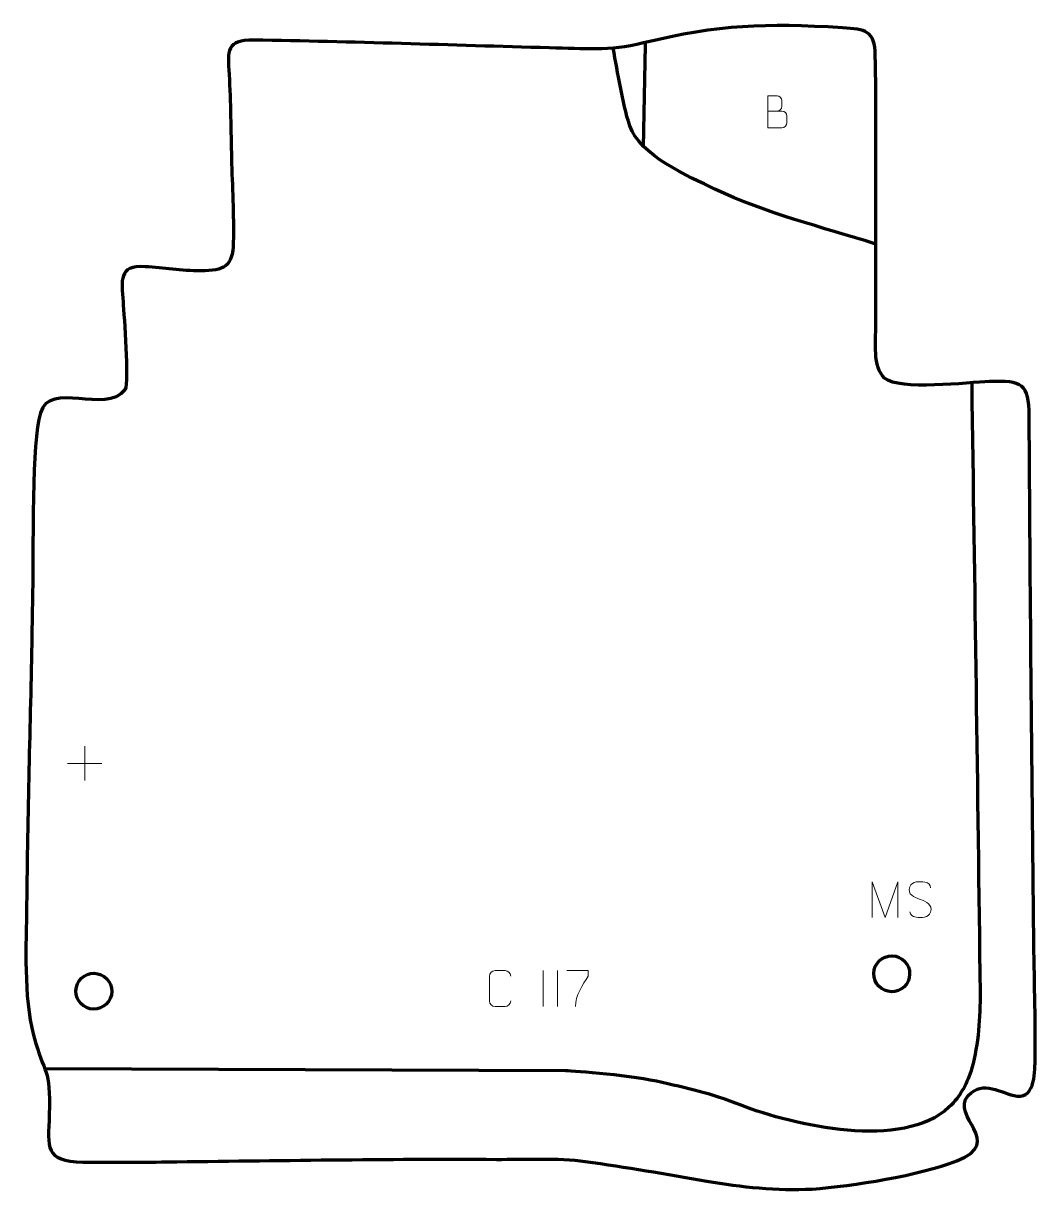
# Model space of a CAD drawing. Header units: millimetres. Extents: x 1138 to 1843, y -13 to 800.
import ezdxf

# ---------------------------------------------------------------- set-up
doc = ezdxf.new("R2010")
doc.units = ezdxf.units.MM
doc.header["$MEASUREMENT"] = 0
doc.layers.add('layer 2', color=7, linetype='Continuous')
doc.layers.add('layer 3', color=7, linetype='Continuous')

msp = doc.modelspace()

# ---------------------------------------------------------------- linework, layer by layer
at = {"layer": 'layer 2', "color": 140, "lineweight": 158}
for points, knots in [([(1731.4987, 645.8799), (1693.8976, 657.6542), (1655.1262, 667.2251), (1619.4075, 684.1343), (1619.4075, 684.1343), (1600.8855, 692.8972), (1567.0374, 707.6968), (1560.1389, 728.2792), (1560.1389, 728.2792), (1554.5271, 745.4742), (1552.1325, 764.6577), (1548.4609, 782.3748)], [0, 0, 0, 0, 0.25, 0.25, 0.25, 0.25, 0.5, 0.5, 0.5, 0.5, 1, 1, 1, 1]), ([(1569.795, 713.3736), (1569.795, 713.3736), (1571.0068, 784.3241), (1571.0068, 784.3241), (1571.0068, 784.3241), (1571.0068, 784.3241), (1570.9583, 786.0289), (1570.9583, 786.0289)], [0, 0, 0, 0, 0.33333333, 0.33333333, 0.33333333, 0.33333333, 1, 1, 1, 1]), ([(1798.2671, 549.3021), (1800.2454, 407.7705), (1802.4134, 266.2192), (1804.1386, 124.6866), (1804.1386, 124.6866), (1804.2395, 107.4823), (1803.0062, 88.6827), (1798.4106, 72.0617), (1798.4106, 72.0617), (1795.1732, 61.4392), (1790.6051, 52.2886), (1782.386, 44.6281), (1782.386, 44.6281), (1750.1815, 14.6127), (1674.455, 31.7747), (1637.6452, 46.1446), (1637.6452, 46.1446), (1616.9004, 54.2431), (1600.2073, 58.0067), (1578.6795, 62.7678), (1578.6795, 62.7678), (1557.1517, 67.5288), (1515.4155, 70.1567), (1515.4155, 70.1567), (1515.4155, 70.1567), (1515.4155, 70.1567), (1152.6641, 71.5516), (1152.6641, 71.5516)], [0, 0, 0, 0, 0.125, 0.125, 0.125, 0.125, 0.25, 0.25, 0.25, 0.25, 0.375, 0.375, 0.375, 0.375, 0.5, 0.5, 0.5, 0.5, 0.625, 0.625, 0.625, 0.625, 0.75, 0.75, 0.75, 0.75, 1, 1, 1, 1])]:
    msp.add_open_spline(points, degree=3, knots=knots, dxfattribs=at)
at = {"layer": 'layer 2', "color": 142, "lineweight": 200}
for points in [[(1742.3151, 125.1603), (1749.2173, 125.0221), (1754.9246, 130.5055), (1755.0627, 137.4076), (1755.0627, 137.4076), (1755.2008, 144.3098), (1749.7175, 150.0171), (1742.8153, 150.1552), (1742.8153, 150.1552), (1735.9132, 150.2934), (1730.2059, 144.81), (1730.0677, 137.9079), (1730.0677, 137.9079), (1729.9296, 131.0057), (1735.4129, 125.2984), (1742.3151, 125.1603)], [(1186.6003, 112.9946), (1193.5024, 112.8565), (1199.2098, 118.3399), (1199.3479, 125.242), (1199.3479, 125.242), (1199.486, 132.1441), (1194.0027, 137.8515), (1187.1005, 137.9896), (1187.1005, 137.9896), (1180.1983, 138.1278), (1174.491, 132.6444), (1174.3529, 125.7423), (1174.3529, 125.7423), (1174.2148, 118.8401), (1179.6981, 113.1328), (1186.6003, 112.9946)]]:
    msp.add_open_spline(points, degree=3, knots=[0, 0, 0, 0, 0.2, 0.2, 0.2, 0.2, 0.4, 0.4, 0.4, 0.4, 0.6, 0.6, 0.6, 0.6, 1, 1, 1, 1], dxfattribs=at)
at = {"layer": 'layer 3', "color": 242, "lineweight": 158}
msp.add_open_spline([(1143.7317, 373.6259), (1145.1359, 444.9571), (1143.1924, 506.2508), (1149.6292, 528.3022), (1149.6292, 528.3022), (1156.278, 551.0797), (1194.8231, 526.684), (1208.5319, 544.2928), (1208.5319, 544.2928), (1211.5196, 550.7139), (1207.7956, 595.4137), (1207.1947, 605.6271), (1207.1947, 605.6271), (1206.4153, 620.5256), (1203.4057, 631.096), (1222.5148, 630.0892), (1222.5148, 630.0892), (1235.6356, 629.3979), (1247.8747, 627.2842), (1261.3571, 627.142), (1261.3571, 627.142), (1277.6478, 627.3468), (1283.5733, 629.9707), (1283.963, 647.0128), (1283.963, 647.0128), (1284.3994, 666.0908), (1283.2136, 686.2984), (1282.711, 705.4716), (1282.711, 705.4716), (1282.2317, 724.5794), (1282.1544, 744.9135), (1281.0153, 763.8688), (1281.0153, 763.8688), (1280.0129, 780.5463), (1278.8876, 788.1641), (1298.1643, 787.885), (1298.1643, 787.885), (1366.6916, 786.8932), (1435.5485, 784.294), (1504.1013, 782.5417), (1504.1013, 782.5417), (1529.1257, 781.9046), (1544.7947, 779.987), (1569.6608, 785.9111), (1569.6608, 785.9111), (1622.9905, 798.8903), (1653.9285, 799.589), (1708.2231, 796.5495), (1708.2231, 796.5495), (1724.23, 795.4267), (1730.756, 794.5485), (1731.1257, 777.3698), (1731.1257, 777.3698), (1731.8308, 744.5945), (1731.5753, 711.3824), (1731.5516, 678.5741), (1731.5516, 678.5741), (1731.5176, 648.7323), (1731.4121, 618.9381), (1731.5011, 589.0919), (1731.5011, 589.0919), (1731.5338, 578.1288), (1729.1171, 560.3518), (1737.6538, 552.4971), (1737.6538, 552.4971), (1747.4396, 543.493), (1796.0586, 549.5631), (1810.6224, 550.1628), (1810.6224, 550.1628), (1833.3793, 550.6934), (1838.0324, 548.7796), (1838.3103, 526.1868), (1838.3103, 526.1868), (1838.9558, 405.5022), (1840.2445, 284.7761), (1841.4948, 164.0944), (1841.4948, 164.0944), (1841.7795, 135.8583), (1842.8189, 106.9843), (1842.4581, 78.8339), (1842.4581, 78.8339), (1842.3549, 70.7783), (1842.6561, 50.8921), (1830.0355, 52.3965), (1830.0355, 52.3965), (1818.1015, 54.2751), (1806.5024, 64.2725), (1795.9121, 52.8029), (1795.9121, 52.8029), (1782.6257, 38.4133), (1822.2754, 20.4628), (1788.0157, 7.3312), (1788.0157, 7.3312), (1761.8659, -2.6921), (1715.5449, -10.2414), (1687.2116, -12.291), (1687.2116, -12.291), (1662.3625, -13.4059), (1638.1245, -11), (1613.6782, -6.7638), (1613.6782, -6.7638), (1585.5001, -1.8389), (1557.4273, 2.9997), (1529.0837, 6.9879), (1529.0837, 6.9879), (1510.2928, 9.6194), (1486.6471, 8.2764), (1467.2371, 8.3989), (1467.2371, 8.3989), (1390.6679, 8.8825), (1314.0819, 7.5349), (1237.5195, 6.6115), (1237.5195, 6.6115), (1218.1001, 6.3817), (1198.6922, 6.2682), (1179.2715, 6.4059), (1179.2715, 6.4059), (1152.1448, 7.541), (1154.9583, 15.9242), (1155.8233, 39.6946), (1155.8233, 39.6946), (1156.7672, 73.1661), (1152.4863, 65.9589), (1144.8075, 94.849), (1144.8075, 94.849), (1137.7381, 122.2976), (1139.7427, 157.1755), (1140.008, 185.7322), (1140.008, 185.7322), (1140.5889, 248.2579), (1142.4913, 311.0763), (1143.7317, 373.6259)], degree=3, knots=[0, 0, 0, 0, 0.02941176, 0.02941176, 0.02941176, 0.02941176, 0.05882353, 0.05882353, 0.05882353, 0.05882353, 0.08823529, 0.08823529, 0.08823529, 0.08823529, 0.11764706, 0.11764706, 0.11764706, 0.11764706, 0.14705882, 0.14705882, 0.14705882, 0.14705882, 0.17647059, 0.17647059, 0.17647059, 0.17647059, 0.20588235, 0.20588235, 0.20588235, 0.20588235, 0.23529412, 0.23529412, 0.23529412, 0.23529412, 0.26470588, 0.26470588, 0.26470588, 0.26470588, 0.29411765, 0.29411765, 0.29411765, 0.29411765, 0.32352941, 0.32352941, 0.32352941, 0.32352941, 0.35294118, 0.35294118, 0.35294118, 0.35294118, 0.38235294, 0.38235294, 0.38235294, 0.38235294, 0.41176471, 0.41176471, 0.41176471, 0.41176471, 0.44117647, 0.44117647, 0.44117647, 0.44117647, 0.47058824, 0.47058824, 0.47058824, 0.47058824, 0.5, 0.5, 0.5, 0.5, 0.52941176, 0.52941176, 0.52941176, 0.52941176, 0.55882353, 0.55882353, 0.55882353, 0.55882353, 0.58823529, 0.58823529, 0.58823529, 0.58823529, 0.61764706, 0.61764706, 0.61764706, 0.61764706, 0.64705882, 0.64705882, 0.64705882, 0.64705882, 0.67647059, 0.67647059, 0.67647059, 0.67647059, 0.70588235, 0.70588235, 0.70588235, 0.70588235, 0.73529412, 0.73529412, 0.73529412, 0.73529412, 0.76470588, 0.76470588, 0.76470588, 0.76470588, 0.79411765, 0.79411765, 0.79411765, 0.79411765, 0.82352941, 0.82352941, 0.82352941, 0.82352941, 0.85294118, 0.85294118, 0.85294118, 0.85294118, 0.88235294, 0.88235294, 0.88235294, 0.88235294, 0.91176471, 0.91176471, 0.91176471, 0.91176471, 0.94117647, 0.94117647, 0.94117647, 0.94117647, 1, 1, 1, 1], dxfattribs=at)
at = {"layer": 'layer 3', "color": 250, "lineweight": 9}
for points, knots in [([(1656.2912, 738.4725), (1659.5502, 738.4729), (1662.8096, 738.4729), (1666.0693, 738.4725), (1666.0693, 738.4725), (1667.8386, 738.457), (1669.5615, 736.902), (1669.5615, 735.0662), (1669.5615, 735.0662), (1669.5612, 734.0554), (1669.5612, 731.3241), (1669.5615, 730.313), (1669.5615, 730.313), (1669.5774, 728.6489), (1668.1961, 726.8451), (1666.1167, 726.8603), (1666.1167, 726.8603), (1662.8567, 726.8606), (1659.597, 726.8606), (1656.3377, 726.8603), (1656.3377, 726.8603), (1656.3377, 734.3107), (1656.3377, 741.7608), (1656.3377, 749.2106), (1656.3377, 749.2106), (1658.4638, 749.2106), (1660.5902, 749.2106), (1662.7167, 749.2106), (1662.7167, 749.2106), (1664.2222, 749.2264), (1666.1002, 747.5152), (1666.1161, 745.7575), (1666.1161, 745.7575), (1666.1157, 743.9069), (1666.1157, 743.7762), (1666.1161, 741.9253), (1666.1161, 741.9253), (1666.1315, 740.0747), (1664.4706, 738.457), (1662.6702, 738.4725)], [0, 0, 0, 0, 0.09090909, 0.09090909, 0.09090909, 0.09090909, 0.18181818, 0.18181818, 0.18181818, 0.18181818, 0.27272727, 0.27272727, 0.27272727, 0.27272727, 0.36363636, 0.36363636, 0.36363636, 0.36363636, 0.45454545, 0.45454545, 0.45454545, 0.45454545, 0.54545455, 0.54545455, 0.54545455, 0.54545455, 0.63636364, 0.63636364, 0.63636364, 0.63636364, 0.72727273, 0.72727273, 0.72727273, 0.72727273, 0.81818182, 0.81818182, 0.81818182, 0.81818182, 1, 1, 1, 1]), ([(1729.0257, 176.7849), (1729.0257, 176.7849), (1729.0257, 201.7428), (1729.0257, 201.7428), (1729.0257, 201.7428), (1729.0257, 201.7428), (1737.9508, 176.7849), (1737.9508, 176.7849), (1737.9508, 176.7849), (1737.9508, 176.7849), (1746.7107, 201.7423), (1746.7107, 201.7423), (1746.7107, 201.7423), (1746.7107, 201.7423), (1746.7107, 176.7849), (1746.7107, 176.7849)], [0, 0, 0, 0, 0.2, 0.2, 0.2, 0.2, 0.4, 0.4, 0.4, 0.4, 0.6, 0.6, 0.6, 0.6, 1, 1, 1, 1]), ([(1762.4179, 189.4348), (1758.1696, 190.9052), (1753.2615, 192.701), (1755.2666, 198.2213), (1755.2666, 198.2213), (1756.7701, 202.3612), (1761.9837, 201.9727), (1765.5873, 201.3716), (1765.5873, 201.3716), (1768.4479, 200.8944), (1769.3126, 199.6812), (1769.6232, 197.5971)], [0, 0, 0, 0, 0.25, 0.25, 0.25, 0.25, 0.5, 0.5, 0.5, 0.5, 1, 1, 1, 1]), ([(1762.4179, 189.4347), (1766.4365, 187.788), (1771.466, 185.8997), (1769.632, 180.5394), (1769.632, 180.5394), (1768.1722, 176.273), (1763.2614, 176.5297), (1759.5353, 177.0844), (1759.5353, 177.0844), (1756.7853, 177.4942), (1755.5644, 178.7077), (1755.1864, 180.8199)], [0, 0, 0, 0, 0.25, 0.25, 0.25, 0.25, 0.5, 0.5, 0.5, 0.5, 1, 1, 1, 1]), ([(1477.2107, 118.6857), (1477.0709, 116.3623), (1475.3937, 114.8827), (1473.246, 114.8719), (1473.246, 114.8719), (1470.9141, 114.8723), (1468.5822, 114.8723), (1466.2507, 114.8719), (1466.2507, 114.8719), (1464.3257, 114.7665), (1462.3536, 116.651), (1462.3648, 118.6683), (1462.3648, 118.6683), (1462.3652, 124.4384), (1462.3652, 130.2081), (1462.3648, 135.9774), (1462.3648, 135.9774), (1462.369, 138.1155), (1464.1157, 139.8347), (1466.2681, 139.8212), (1466.2681, 139.8212), (1468.5938, 139.8212), (1470.9199, 139.8212), (1473.246, 139.8212), (1473.246, 139.8212), (1475.1926, 139.8567), (1477.184, 138.3652), (1477.2107, 135.9276)], [0, 0, 0, 0, 0.125, 0.125, 0.125, 0.125, 0.25, 0.25, 0.25, 0.25, 0.375, 0.375, 0.375, 0.375, 0.5, 0.5, 0.5, 0.5, 0.625, 0.625, 0.625, 0.625, 0.75, 0.75, 0.75, 0.75, 1, 1, 1, 1]), ([(1516.3796, 139.824), (1516.3796, 139.824), (1531.1957, 139.824), (1531.1957, 139.824), (1531.1957, 139.824), (1531.1954, 138.5744), (1531.1954, 137.3248), (1531.1957, 136.075), (1531.1957, 136.075), (1527.2013, 130.0779), (1522.2861, 122.2443), (1522.2861, 114.8655)], [0, 0, 0, 0, 0.25, 0.25, 0.25, 0.25, 0.5, 0.5, 0.5, 0.5, 1, 1, 1, 1])]:
    msp.add_open_spline(points, degree=3, knots=knots, dxfattribs=at)
for points in [[(1180.5016, 296.1945), (1180.5016, 296.1945), (1180.5016, 272.2166), (1180.5016, 272.2166)], [(1168.5127, 284.2055), (1168.5127, 284.2055), (1192.4906, 284.2055), (1192.4906, 284.2055)], [(1499.7877, 139.8318), (1499.7877, 139.8318), (1499.7877, 114.8577), (1499.7877, 114.8577)], [(1509.7877, 139.8318), (1509.7877, 139.8318), (1509.7877, 114.8577), (1509.7877, 114.8577)]]:
    msp.add_open_spline(points, degree=3, dxfattribs=at)

doc.saveas('drawing.dxf')
